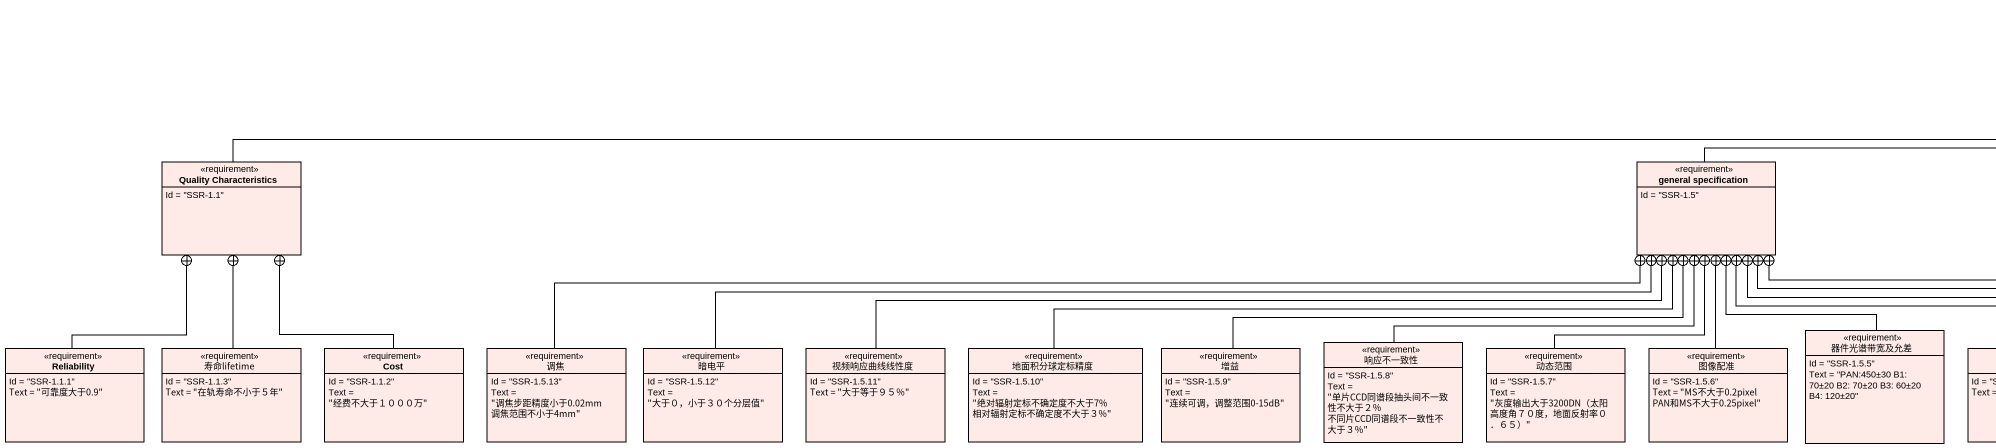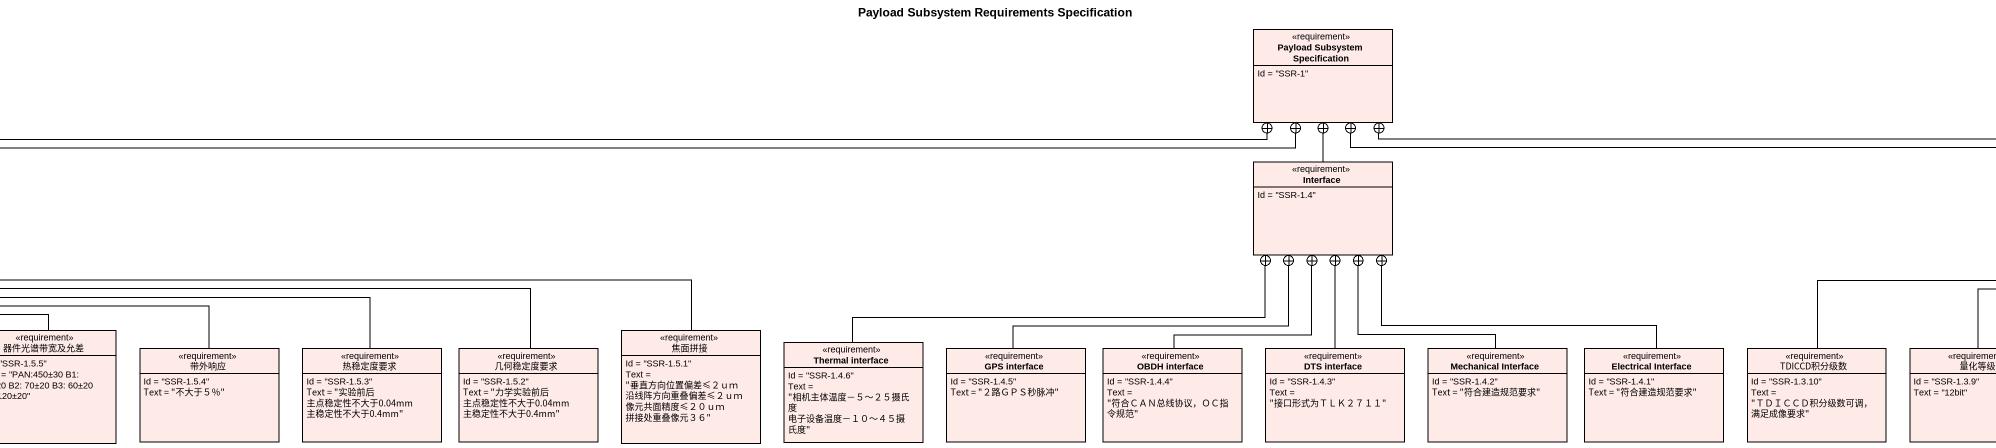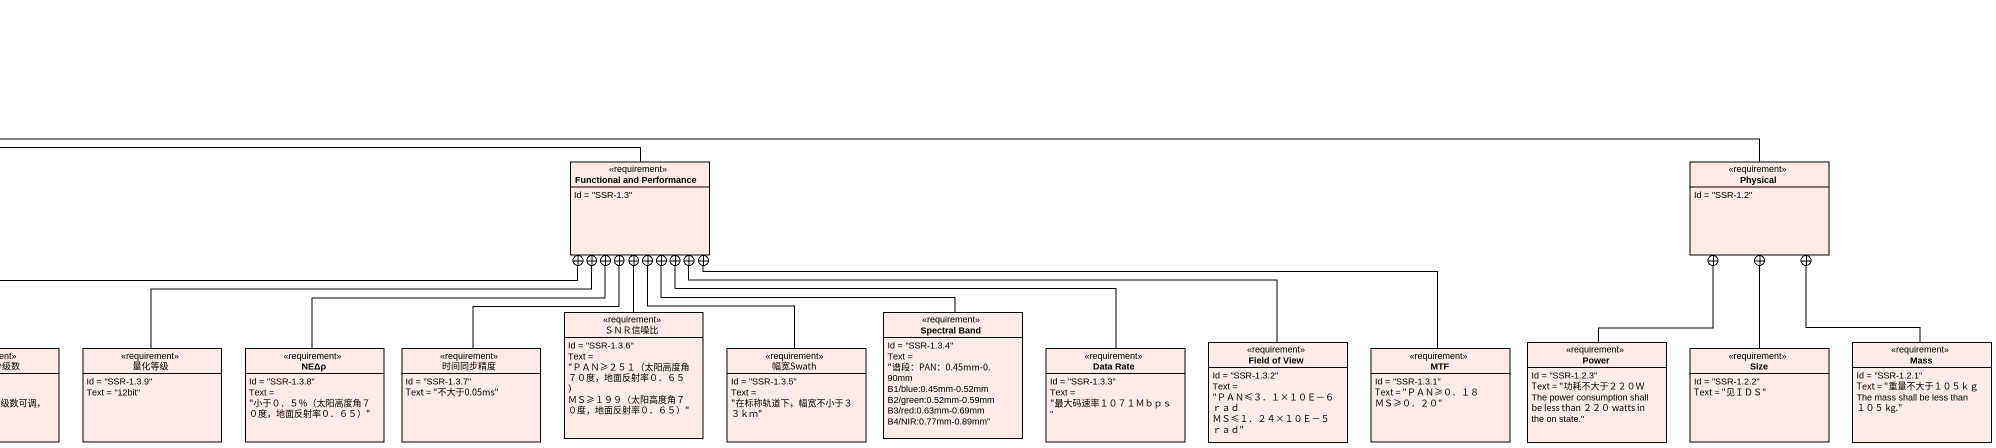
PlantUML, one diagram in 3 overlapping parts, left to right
@startuml
title Payload Subsystem Requirements Specification
hide circle
hide empty members
class "Payload Subsystem Specification" as Payload_Subsystem <<requirement>> #FEEBE8 {
  Id = "SSR-1"
}
class "Quality Characteristics" as Quality_Characteristics <<requirement>> #FEEBE8 {
  Id = "SSR-1.1"
}
class "general specification" as general_specification <<requirement>> #FEEBE8 {
  Id = "SSR-1.5"
}
class "Interface" as Interface_ <<requirement>> #FEEBE8 {
  Id = "SSR-1.4"
}
class "Functional and Performance" as Functional_and_Performance <<requirement>> #FEEBE8 {
  Id = "SSR-1.3"
}
class Physical <<requirement>> #FEEBE8 {
  Id = "SSR-1.2"
}
class Reliability <<requirement>> #FEEBE8 {
  Id = "SSR-1.1.1"
  Text = "可靠度大于0.9"
}
class 寿命lifetime <<requirement>> #FEEBE8 {
  Id = "SSR-1.1.3"
  Text = "在轨寿命不小于５年"
}
class Cost <<requirement>> #FEEBE8 {
  Id = "SSR-1.1.2"
  Text = "经费不大于１０００万"
}
class 调焦 <<requirement>> #FEEBE8 {
  Id = "SSR-1.5.13"
  Text = "调焦步距精度小于0.02mm 调焦范围不小于4mm"
}
class 暗电平 <<requirement>> #FEEBE8 {
  Id = "SSR-1.5.12"
  Text = "大于０，小于３０个分层值"
}
class 视频响应曲线线性度 <<requirement>> #FEEBE8 {
  Id = "SSR-1.5.11"
  Text = "大于等于９５％"
}
class 地面积分球定标精度 <<requirement>> #FEEBE8 {
  Id = "SSR-1.5.10"
  Text = "绝对辐射定标不确定度不大于7% 相对辐射定标不确定度不大于３%"
}
class 增益 <<requirement>> #FEEBE8 {
  Id = "SSR-1.5.9"
  Text = "连续可调，调整范围0-15dB"
}
class 响应不一致性 <<requirement>> #FEEBE8 {
  Id = "SSR-1.5.8"
  Text = "单片CCD同谱段抽头间不一致性不大于２％ 不同片CCD同谱段不一致性不大于３％"
}
class 动态范围 <<requirement>> #FEEBE8 {
  Id = "SSR-1.5.7"
  Text = "灰度输出大于3200DN（太阳高度角７０度，地面反射率０．６５）"
}
class 图像配准 <<requirement>> #FEEBE8 {
  Id = "SSR-1.5.6"
  Text = "MS不大于0.2pixel PAN和MS不大于0.25pixel"
}
class 器件光谱带宽及允差 <<requirement>> #FEEBE8 {
  Id = "SSR-1.5.5"
  Text = "PAN:450±30 B1: 70±20 B2: 70±20 B3: 60±20 B4: 120±20"
}
class 带外响应 <<requirement>> #FEEBE8 {
  Id = "SSR-1.5.4"
  Text = "不大于５％"
}
class 热稳定度要求 <<requirement>> #FEEBE8 {
  Id = "SSR-1.5.3"
  Text = "实验前后 主点稳定性不大于0.04mm 主稳定性不大于0.4mm"
}
class 几何稳定度要求 <<requirement>> #FEEBE8 {
  Id = "SSR-1.5.2"
  Text = "力学实验前后 主点稳定性不大于0.04mm 主稳定性不大于0.4mm"
}
class 焦面拼接 <<requirement>> #FEEBE8 {
  Id = "SSR-1.5.1"
  Text = "垂直方向位置偏差≤２ｕｍ 沿线阵方向重叠偏差≤２ｕｍ 像元共面精度≤２０ｕｍ 拼接处重叠像元３６"
}
class "Thermal interface" as Thermal_interface <<requirement>> #FEEBE8 {
  Id = "SSR-1.4.6"
  Text = "相机主体温度－５～２５摄氏度 电子设备温度－１０～４５摄氏度"
}
class "GPS interface" as GPS_interface <<requirement>> #FEEBE8 {
  Id = "SSR-1.4.5"
  Text = "２路ＧＰＳ秒脉冲"
}
class "OBDH interface" as OBDH_interface <<requirement>> #FEEBE8 {
  Id = "SSR-1.4.4"
  Text = "符合ＣＡＮ总线协议，ＯＣ指令规范"
}
class "DTS interface" as DTS_interface <<requirement>> #FEEBE8 {
  Id = "SSR-1.4.3"
  Text = "接口形式为ＴＬＫ２７１１"
}
class "Mechanical Interface" as Mechanical_Interface <<requirement>> #FEEBE8 {
  Id = "SSR-1.4.2"
  Text = "符合建造规范要求"
}
class "Electrical Interface" as Electrical_Interface <<requirement>> #FEEBE8 {
  Id = "SSR-1.4.1"
  Text = "符合建造规范要求"
}
class TDICCD积分级数 <<requirement>> #FEEBE8 {
  Id = "SSR-1.3.10"
  Text = "ＴＤＩＣＣＤ积分级数可调，满足成像要求"
}
class 量化等级 <<requirement>> #FEEBE8 {
  Id = "SSR-1.3.9"
  Text = "12bit"
}
class NEΔρ <<requirement>> #FEEBE8 {
  Id = "SSR-1.3.8"
  Text = "小于０．５％（太阳高度角７０度，地面反射率０．６５）"
}
class 时间同步精度 <<requirement>> #FEEBE8 {
  Id = "SSR-1.3.7"
  Text = "不大于0.05ms"
}
class ＳＮＲ信噪比 <<requirement>> #FEEBE8 {
  Id = "SSR-1.3.6"
  Text = "ＰＡＮ≥２５１（太阳高度角７０度，地面反射率０．６５） ＭＳ≥１９９（太阳高度角７０度，地面反射率０．６５）"
}
class 幅宽Swath <<requirement>> #FEEBE8 {
  Id = "SSR-1.3.5"
  Text = "在标称轨道下，幅宽不小于３３ｋｍ"
}
class "Spectral Band" as Spectral_Band <<requirement>> #FEEBE8 {
  Id = "SSR-1.3.4"
  Text = "谱段：PAN：0.45mm-0.90mm B1/blue:0.45mm-0.52mm B2/green:0.52mm-0.59mm B3/red:0.63mm-0.69mm B4/NIR:0.77mm-0.89mm"
}
class "Data Rate" as Data_Rate <<requirement>> #FEEBE8 {
  Id = "SSR-1.3.3"
  Text = "最大码速率１０７１Ｍｂｐｓ"
}
class "Field of View" as Field_of_View <<requirement>> #FEEBE8 {
  Id = "SSR-1.3.2"
  Text = "ＰＡＮ≤３．１×１０Ｅ－６ｒａｄ ＭＳ≤１．２４×１０Ｅ－５ｒａｄ"
}
class MTF <<requirement>> #FEEBE8 {
  Id = "SSR-1.3.1"
  Text = "ＰＡＮ≥０．１８ ＭＳ≥０．２０"
}
class Power <<requirement>> #FEEBE8 {
  Id = "SSR-1.2.3"
  Text = "功耗不大于２２０Ｗ The power consumption shall be less than ２２０ watts in the on state."
}
class Size <<requirement>> #FEEBE8 {
  Id = "SSR-1.2.2"
  Text = "见ＩＤＳ"
}
class Mass <<requirement>> #FEEBE8 {
  Id = "SSR-1.2.1"
  Text = "重量不大于１０５ｋｇ The mass shall be less than １０５ kg."
}
Quality_Characteristics -right-+ Payload_Subsystem
general_specification -right-+ Payload_Subsystem
Interface_ -up-+ Payload_Subsystem
Functional_and_Performance -left-+ Payload_Subsystem
Physical -left-+ Payload_Subsystem
Reliability -up-+ Quality_Characteristics
寿命lifetime -up-+ Quality_Characteristics
Cost -up-+ Quality_Characteristics
调焦 -right-+ general_specification
暗电平 -right-+ general_specification
视频响应曲线线性度 -right-+ general_specification
地面积分球定标精度 -right-+ general_specification
增益 -right-+ general_specification
响应不一致性 -right-+ general_specification
动态范围 -up-+ general_specification
图像配准 -up-+ general_specification
器件光谱带宽及允差 -up-+ general_specification
带外响应 -left-+ general_specification
热稳定度要求 -left-+ general_specification
几何稳定度要求 -left-+ general_specification
焦面拼接 -left-+ general_specification
Thermal_interface -right-+ Interface_
GPS_interface -up-+ Interface_
OBDH_interface -up-+ Interface_
DTS_interface -up-+ Interface_
Mechanical_Interface -up-+ Interface_
Electrical_Interface -left-+ Interface_
TDICCD积分级数 -right-+ Functional_and_Performance
量化等级 -right-+ Functional_and_Performance
NEΔρ -right-+ Functional_and_Performance
时间同步精度 -up-+ Functional_and_Performance
ＳＮＲ信噪比 -up-+ Functional_and_Performance
幅宽Swath -up-+ Functional_and_Performance
Spectral_Band -left-+ Functional_and_Performance
Data_Rate -left-+ Functional_and_Performance
Field_of_View -left-+ Functional_and_Performance
MTF -left-+ Functional_and_Performance
Power -up-+ Physical
Size -up-+ Physical
Mass -up-+ Physical
@enduml
